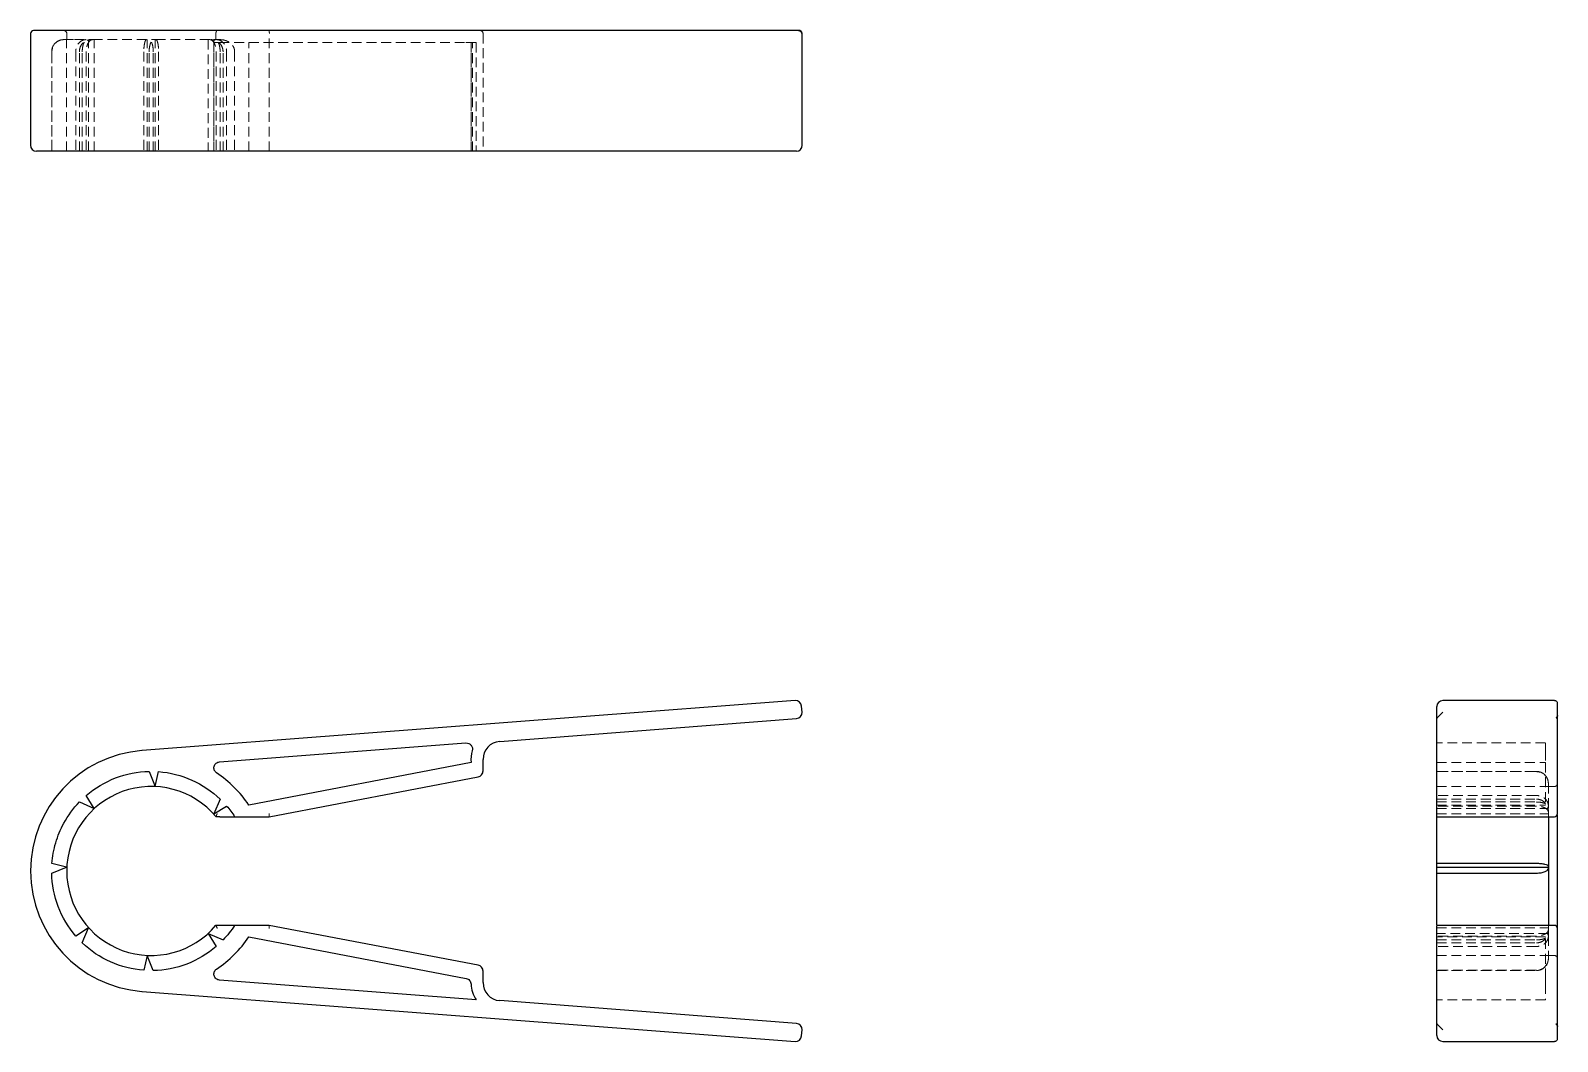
# Model space of a CAD drawing. Header units: millimetres. Extents: x 33 to 231, y 35 to 166.
import ezdxf

# ---------------------------------------------------------------- set-up
doc = ezdxf.new("R2010")
doc.units = ezdxf.units.MM
doc.linetypes.add('HIDDEN', pattern=[1.905, 1.27, -0.635])

msp = doc.modelspace()

# ---------------------------------------------------------------- linework, layer by layer
at = {"color": 7, "linetype": 'Continuous', "lineweight": 25}
for p, q in [((33, 165.42), (33, 150.96)), ((132.47, 165.81), (47.47, 165.81)), ((132.59, 165.81), (132.47, 165.81)), ((132.95, 150.9), (132.95, 165.42)), ((132.11, 150.17), (47.5, 150.17)), ((47.67, 150.17), (47.59, 150.17)), ((132.23, 150.17), (132.11, 150.17)), ((132.05, 79.06), (47.44, 72.58)), ((132.95, 77.57), (132.89, 78.34)), ((215.17, 76.73), (215.17, 78.28)), ((230.42, 79.07), (215.96, 79.07)), ((230.42, 79.04), (230.42, 79.06)), ((230.81, 77.15), (230.81, 78.7)), ((230.81, 74.17), (230.81, 77.15)), ((93.79, 73.78), (132.23, 76.73)), ((215.17, 73.78), (215.17, 76.73)), ((57.48, 71.13), (89.41, 73.57)), ((215.17, 71.44), (215.17, 73.78)), ((91.62, 69.96), (91.62, 71.44)), ((215.17, 69.96), (215.17, 71.44)), ((230.81, 69.96), (230.81, 71.44)), ((48.36, 69.89), (49.15, 67.95)), ((49.15, 67.95), (49.59, 69.86)), ((90.08, 71.03), (61.28, 65.54)), ((230.81, 64.42), (230.81, 69.57)), ((63.93, 64.03), (90.98, 69.19)), ((215.17, 64.03), (215.17, 69.19)), ((39.33, 65.93), (41.25, 65.1)), ((41.25, 65.1), (40.22, 66.77)), ((57.56, 66.3), (56.74, 64.38)), ((56.74, 64.38), (58.4, 65.41)), ((57.52, 64.03), (57.01, 64.03)), ((59.44, 64.03), (63.93, 64.03)), ((215.17, 64.03), (230.42, 64.03)), ((215.17, 63.18), (215.17, 63.99)), ((229.63, 64), (229.63, 50.03)), ((35.74, 56.73), (37.68, 57.51)), ((37.68, 57.51), (35.77, 57.96)), ((228.07, 57.96), (215.17, 57.96)), ((215.17, 57.51), (215.17, 57.96)), ((215.17, 57.51), (229.63, 57.51)), ((215.17, 56.73), (215.17, 57.51)), ((215.17, 56.73), (228.07, 56.73)), ((40.53, 49.62), (38.86, 48.58)), ((39.7, 47.69), (40.53, 49.62)), ((57.52, 49.96), (57.01, 49.96)), ((63.93, 49.96), (59.44, 49.96)), ((90.98, 44.81), (63.93, 49.96)), ((230.42, 49.96), (215.17, 49.96)), ((215.17, 44.81), (215.17, 49.96)), ((230.81, 44.42), (230.81, 49.57)), ((56.01, 48.89), (57.94, 48.07)), ((56.01, 48.89), (57.05, 47.23)), ((61.28, 48.46), (89.43, 43.09)), ((48.12, 46.05), (47.67, 44.14)), ((48.9, 44.1), (48.12, 46.05)), ((91.62, 42.55), (91.62, 44.04)), ((215.17, 42.55), (215.17, 44.04)), ((230.81, 42.55), (230.81, 44.04)), ((90.75, 40.32), (57.48, 42.87)), ((215.17, 40.21), (215.17, 42.55)), ((47.44, 41.41), (132.05, 34.93)), ((132.23, 37.27), (93.79, 40.21)), ((215.17, 37.27), (215.17, 40.21)), ((230.81, 36.85), (230.81, 39.82)), ((132.89, 35.65), (132.95, 36.43)), ((215.17, 35.71), (215.17, 37.27)), ((230.81, 35.29), (230.81, 36.85)), ((215.96, 34.93), (230.42, 34.93)), ((230.42, 34.94), (230.42, 34.96))]:
    msp.add_line(p, q, dxfattribs=at)
at = {"color": 7, "linetype": 'HIDDEN', "lineweight": 18}
for p, q in [((37.68, 150.17), (37.68, 164.63)), ((37.69, 165.42), (37.69, 164.63)), ((40.53, 150.17), (40.53, 164.63)), ((40.88, 164.63), (41.01, 164.63)), ((41.25, 150.17), (41.25, 164.63)), ((48.12, 150.17), (48.12, 164.63)), ((48.99, 164.63), (49.15, 164.63)), ((49.15, 150.17), (49.15, 164.63)), ((49.15, 164.63), (49.23, 164.63)), ((56.01, 164.63), (56.01, 150.17)), ((56.74, 150.17), (56.74, 164.63)), ((56.74, 164.63), (57.06, 164.63)), ((56.76, 164.24), (56.76, 150.17)), ((57.01, 165.42), (57.01, 164.63)), ((57.48, 164.24), (89.41, 164.24)), ((61.28, 150.17), (61.28, 164.24)), ((63.93, 150.17), (63.93, 165.42)), ((90.06, 164.24), (90.06, 150.17)), ((90.08, 150.17), (90.08, 164.24)), ((90.08, 164.24), (90.75, 164.24)), ((90.25, 150.17), (90.25, 164.24)), ((90.75, 164.24), (90.75, 150.17)), ((91.62, 165.42), (91.62, 150.17)), ((132.92, 165.42), (132.94, 165.42)), ((35.74, 150.17), (35.74, 163.07)), ((35.77, 163.07), (35.77, 150.17)), ((38.86, 163.07), (38.86, 150.17)), ((39.33, 150.17), (39.33, 163.07)), ((39.7, 150.17), (39.7, 163.07)), ((40.22, 163.07), (40.22, 150.17)), ((47.67, 163.07), (47.67, 150.17)), ((48.36, 150.17), (48.36, 163.07)), ((48.9, 150.17), (48.9, 163.07)), ((49.59, 163.07), (49.59, 150.17)), ((57.05, 163.07), (57.05, 150.17)), ((57.56, 150.17), (57.56, 163.07)), ((57.94, 150.17), (57.94, 163.07)), ((58.4, 163.07), (58.4, 150.17)), ((59.44, 163.07), (59.44, 150.17)), ((229.24, 73.57), (215.17, 73.57)), ((229.24, 72.57), (229.24, 71.03)), ((57.1, 69.7), (57.1, 69.7)), ((215.17, 71.03), (229.24, 71.03)), ((215.17, 69.89), (228.07, 69.89)), ((228.07, 69.86), (215.17, 69.86)), ((229.24, 71.03), (229.24, 65.54)), ((215.17, 67.95), (229.63, 67.95)), ((230.42, 67.94), (229.63, 67.94)), ((228.07, 66.77), (215.17, 66.77)), ((215.17, 66.3), (228.07, 66.3)), ((215.17, 65.93), (228.07, 65.93)), ((215.17, 65.54), (229.24, 65.54)), ((228.07, 65.41), (215.17, 65.41)), ((63.93, 64.03), (63.9, 64.42)), ((215.17, 65.1), (229.63, 65.1)), ((215.17, 64.38), (229.63, 64.38)), ((229.63, 64.75), (229.63, 64.59)), ((63.93, 49.96), (63.9, 49.57)), ((215.17, 49.62), (229.63, 49.62)), ((61.28, 48.46), (61.28, 48.46)), ((229.63, 48.89), (215.17, 48.89)), ((228.07, 48.58), (215.17, 48.58)), ((229.24, 48.46), (215.17, 48.46)), ((215.17, 48.07), (228.07, 48.07)), ((215.17, 47.69), (228.07, 47.69)), ((229.24, 43.09), (229.24, 48.46)), ((229.63, 48.89), (229.63, 48.57)), ((228.07, 47.23), (215.17, 47.23)), ((215.17, 46.05), (229.63, 46.05)), ((229.63, 45.68), (229.5, 45.06)), ((229.6, 45.44), (229.63, 45.67)), ((229.63, 46.06), (230.42, 46.06)), ((57.1, 44.3), (57.1, 44.3)), ((228.07, 44.14), (215.17, 44.14)), ((215.17, 44.1), (228.07, 44.1)), ((229.24, 42.36), (229.24, 40.32)), ((229.24, 40.32), (215.17, 40.32))]:
    msp.add_line(p, q, dxfattribs=at)
at = {"color": 7, "linetype": 'HIDDEN', "lineweight": 18, "flags": 128}
for points in [[(36.55, 164.45), (36.51, 164.42), (36.41, 164.36)], [(91.23, 165.81), (91.23, 165.81)], [(91.23, 165.81), (91.23, 165.81)], [(91.62, 165.42), (91.62, 165.42)], [(91.62, 165.42), (91.62, 165.42)], [(91.62, 150.17), (91.62, 150.17)], [(91.62, 150.17), (91.62, 150.17)], [(132.05, 79.06), (132.05, 79.06)], [(132.89, 78.34), (132.89, 78.34)], [(132.95, 77.57), (132.95, 77.57)], [(132.23, 76.73), (132.23, 76.73)], [(93.79, 73.78), (93.79, 73.78)], [(47.44, 72.58), (47.44, 72.58)], [(90.22, 72.57), (90.22, 72.57)], [(91.62, 71.44), (91.62, 71.44)], [(48.36, 69.89), (48.36, 69.89)], [(49.59, 69.86), (49.59, 69.86)], [(90.08, 71.03), (90.08, 71.03)], [(91.62, 69.96), (91.62, 69.96)], [(90.98, 69.19), (90.98, 69.19)], [(229.45, 69.08), (229.42, 69.12), (229.36, 69.22)], [(39.33, 65.93), (39.33, 65.93)], [(40.22, 66.77), (40.22, 66.77)], [(57.56, 66.3), (57.56, 66.3)], [(58.4, 65.41), (58.4, 65.41)], [(61.28, 65.54), (61.28, 65.54)], [(57.01, 64.03), (57.01, 64.03)], [(59.44, 64.03), (59.44, 64.03)], [(63.93, 64.03), (63.93, 64.03)], [(229.63, 64.03), (229.63, 64.03)], [(230.42, 64.03), (230.42, 64.03)], [(230.81, 64.42), (230.81, 64.42)], [(35.77, 57.96), (35.77, 57.96)], [(35.74, 56.73), (35.74, 56.73)], [(57.01, 49.96), (57.01, 49.96)], [(59.44, 49.96), (59.44, 49.96)], [(63.93, 49.96), (63.93, 49.96)], [(229.63, 49.96), (229.63, 49.96)], [(230.42, 49.96), (230.42, 49.96)], [(230.81, 49.57), (230.81, 49.57)], [(38.86, 48.58), (38.86, 48.58)], [(39.7, 47.69), (39.7, 47.69)], [(57.94, 48.07), (57.94, 48.07)], [(57.05, 47.23), (57.05, 47.23)], [(47.67, 44.14), (47.67, 44.14)], [(48.9, 44.1), (48.9, 44.1)], [(90.98, 44.81), (90.98, 44.81)], [(91.62, 44.04), (91.62, 44.04)], [(90.06, 42.36), (90.06, 42.36)], [(91.62, 42.55), (91.62, 42.55)], [(47.44, 41.41), (47.44, 41.41)], [(90.75, 40.32), (90.75, 40.32)], [(93.79, 40.21), (93.79, 40.21)], [(132.23, 37.27), (132.23, 37.27)], [(132.89, 35.65), (132.89, 35.65)], [(132.95, 36.43), (132.95, 36.43)], [(132.05, 34.93), (132.05, 34.93)]]:
    msp.add_lwpolyline(points, dxfattribs=at)
at = {"color": 7, "linetype": 'Continuous', "lineweight": 25}
for centre, radius, start, end in [((33.39, 165.42), 0.391, 90, 180), ((33.78, 150.96), 0.782, 180, 270), ((132.11, 78.28), 0.782, 4.3792, 94.3792), ((132.17, 77.51), 0.782, 274.3792, 4.3792), ((215.96, 78.28), 0.782, 90, 180), ((93.96, 71.44), 2.34, 94.3792, 180), ((48.63, 57), 15.63, 94.3792, 265.6208), ((48.63, 57), 10.94, 40.0052, 319.9948), ((230.42, 64.42), 0.391, 270, 0), ((230.42, 49.57), 0.391, 0, 90), ((93.96, 42.55), 2.34, 180, 265.6208), ((132.11, 35.71), 0.782, 265.6208, 355.6208), ((132.17, 36.49), 0.782, 355.6208, 85.6208), ((215.96, 35.71), 0.782, 180, 270)]:
    msp.add_arc(centre, radius, start, end, dxfattribs=at)
at = {"color": 7, "linetype": 'HIDDEN', "lineweight": 18}
for centre, radius, start, end in [((37.3, 165.42), 0.391, 0, 90), ((91.23, 165.42), 0.391, 0, 90), ((230.42, 68.33), 0.391, 270, 0), ((228.07, 45.66), 1.56, 324.924, 0), ((230.42, 45.66), 0.391, 0, 90)]:
    msp.add_arc(centre, radius, start, end, dxfattribs=at)
msp.add_ellipse((63.9, 165.42), major_axis=(0, 0.391), ratio=0.094479, start_param=4.712389, end_param=6.283185, dxfattribs=at)
at = {"color": 7, "linetype": 'Continuous', "lineweight": 25}
for centre, major_axis, ratio, start_param, end_param in [((132.17, 150.96), (0.573, -0.573), 0.926348, 5.536003, 7.106799), ((215.96, 77.51), (0.781, 0.781), 0.038234, 1.532581, 3.103377), ((215.96, 36.49), (-0.781, 0.781), 0.038234, 0.038216, 1.609012)]:
    msp.add_ellipse(centre, major_axis=major_axis, ratio=ratio, start_param=start_param, end_param=end_param, dxfattribs=at)
for points, knots in [([(47.47, 165.81), (45.58, 165.81), (43.71, 165.81), (40.29, 165.81), (38.74, 165.81), (36.16, 165.81), (35.13, 165.81), (33.75, 165.81), (33.39, 165.81), (33.39, 165.81)], [0, 0, 0, 0, 0.25, 0.25, 0.5, 0.5, 0.75, 0.75, 1, 1, 1, 1]), ([(132.47, 165.81), (132.53, 165.8), (132.62, 165.79), (132.73, 165.73), (132.79, 165.68), (132.81, 165.65), (132.81, 165.64)], [0, 0, 0, 0, 0.451099, 0.760301, 0.962175, 1, 1, 1, 1]), ([(132.81, 165.64), (132.81, 165.65), (132.78, 165.68), (132.71, 165.73), (132.63, 165.78), (132.55, 165.8), (132.5, 165.8), (132.48, 165.81)], [0, 0, 0, 0, 0.082387, 0.402983, 0.702174, 0.84886, 1, 1, 1, 1]), ([(132.93, 165.42), (132.93, 165.45), (132.93, 165.53), (132.87, 165.66), (132.78, 165.75), (132.69, 165.8), (132.63, 165.8), (132.59, 165.81)], [0, 0, 0, 0, 0.164153, 0.428875, 0.692848, 0.835753, 1, 1, 1, 1]), ([(132.95, 165.42), (132.95, 165.43), (132.95, 165.47), (132.94, 165.53), (132.92, 165.58), (132.89, 165.63), (132.86, 165.68), (132.81, 165.73), (132.72, 165.79), (132.64, 165.8), (132.59, 165.81)], [0, 0, 0, 0, 0.074692, 0.151522, 0.231578, 0.315822, 0.405082, 0.500056, 0.703571, 1, 1, 1, 1]), ([(47.5, 150.17), (45.65, 150.17), (43.84, 150.17), (40.51, 150.17), (38.99, 150.17), (36.48, 150.17), (35.48, 150.17), (34.13, 150.17), (33.78, 150.17), (33.78, 150.17)], [0, 0, 0, 0, 0.25, 0.25, 0.5, 0.5, 0.75, 0.75, 1, 1, 1, 1]), ([(230.81, 78.71), (230.8, 78.74), (230.8, 78.8), (230.75, 78.9), (230.66, 78.98), (230.53, 79.04), (230.45, 79.04), (230.42, 79.04)], [0, 0, 0, 0, 0.1642523, 0.307161, 0.5711328, 0.8358409, 1, 1, 1, 1]), ([(230.81, 77.15), (230.8, 77.09), (230.79, 76.99), (230.73, 76.89), (230.68, 76.83), (230.65, 76.81), (230.64, 76.81)], [0, 0, 0, 0, 0.451724, 0.761354, 0.963507, 1, 1, 1, 1]), ([(230.64, 76.81), (230.65, 76.81), (230.68, 76.83), (230.73, 76.9), (230.78, 76.99), (230.8, 77.07), (230.8, 77.12), (230.81, 77.14)], [0, 0, 0, 0, 0.081304, 0.402277, 0.701835, 0.848698, 1, 1, 1, 1]), ([(89.41, 73.57), (89.54, 73.58), (89.67, 73.56), (89.9, 73.46), (90, 73.38), (90.16, 73.18), (90.22, 73.07), (90.26, 72.82), (90.26, 72.69), (90.22, 72.57)], [0, 0, 0, 0, 0.25, 0.25, 0.5, 0.5, 0.75, 0.75, 1, 1, 1, 1]), ([(230.81, 71.44), (230.81, 71.78), (230.81, 72.13), (230.81, 72.76), (230.81, 73.05), (230.81, 73.55), (230.81, 73.76), (230.81, 74.06), (230.81, 74.15), (230.81, 74.17)], [0, 0, 0, 0, 0.25, 0.25, 0.5, 0.5, 0.75, 0.75, 1, 1, 1, 1]), ([(40.22, 66.77), (41.34, 67.74), (42.63, 68.51), (45.4, 69.57), (46.88, 69.86), (48.36, 69.89)], [0, 0, 0, 0, 0.5, 0.5, 1, 1, 1, 1]), ([(49.59, 69.86), (51.07, 69.75), (52.53, 69.38), (55.24, 68.17), (56.49, 67.33), (57.56, 66.3)], [0, 0, 0, 0, 0.5, 0.5, 1, 1, 1, 1]), ([(57.1, 69.7), (56.97, 69.79), (56.86, 69.92), (56.75, 70.22), (56.74, 70.39), (56.82, 70.7), (56.91, 70.84), (57.16, 71.05), (57.32, 71.11), (57.48, 71.13)], [0, 0, 0, 0, 0.25, 0.25, 0.5, 0.5, 0.75, 0.75, 1, 1, 1, 1]), ([(90.98, 69.19), (91.16, 69.22), (91.33, 69.32), (91.55, 69.6), (91.62, 69.78), (91.62, 69.96)], [0, 0, 0, 0, 0.5, 0.5, 1, 1, 1, 1]), ([(215.17, 69.19), (215.17, 69.22), (215.17, 69.32), (215.17, 69.6), (215.17, 69.78), (215.17, 69.96)], [0, 0, 0, 0, 0.5, 0.5, 1, 1, 1, 1]), ([(230.81, 69.57), (230.81, 69.59), (230.81, 69.64), (230.81, 69.78), (230.81, 69.87), (230.81, 69.96)], [0, 0, 0, 0, 0.5, 0.5, 1, 1, 1, 1]), ([(57.52, 64.03), (57.75, 64.03), (57.97, 64.03), (58.3, 64.03), (58.41, 64.03), (58.62, 64.03), (58.72, 64.03), (58.9, 64.03), (58.99, 64.03), (59.14, 64.03), (59.21, 64.03), (59.32, 64.03), (59.37, 64.03), (59.43, 64.03), (59.44, 64.03), (59.44, 64.03)], [0, 0, 0, 0, 0.25, 0.25, 0.375, 0.375, 0.5, 0.5, 0.625, 0.625, 0.75, 0.75, 0.875, 0.875, 1, 1, 1, 1]), ([(230.81, 62.43), (230.81, 62.94), (230.81, 63.62), (230.81, 64.19), (230.81, 64.33)], [0, 0, 0, 0, 0.747229, 1, 1, 1, 1]), ([(35.77, 57.96), (35.84, 58.87), (36, 59.77), (36.52, 61.53), (36.88, 62.38), (37.31, 63.18)], [0, 0, 0, 0, 0.5, 0.5, 1, 1, 1, 1]), ([(215.17, 57.96), (215.17, 58.87), (215.17, 59.77), (215.17, 61.53), (215.17, 62.38), (215.17, 63.18)], [0, 0, 0, 0, 0.5, 0.5, 1, 1, 1, 1]), ([(230.81, 49.62), (230.81, 49.73), (230.81, 50.24), (230.81, 51.31), (230.81, 52.8), (230.81, 54.39), (230.81, 56.03), (230.81, 57.69), (230.81, 59.34), (230.81, 60.94), (230.81, 61.93), (230.81, 62.43)], [0, 0, 0, 0, 0.0332191, 0.1540648, 0.2749142, 0.3957613, 0.5166084, 0.6374578, 0.7583035, 0.8791529, 1, 1, 1, 1]), ([(229.63, 57.6), (229.63, 57.64), (229.59, 57.69), (229.44, 57.78), (229.32, 57.82), (229.04, 57.88), (228.86, 57.91), (228.48, 57.95), (228.28, 57.96), (228.07, 57.96)], [0, 0, 0, 0, 0.25, 0.25, 0.5, 0.5, 0.75, 0.75, 1, 1, 1, 1]), ([(38.86, 48.58), (37.89, 49.71), (37.12, 51), (36.06, 53.77), (35.77, 55.25), (35.74, 56.73)], [0, 0, 0, 0, 0.5, 0.5, 1, 1, 1, 1]), ([(215.17, 50.01), (215.17, 50.45), (215.17, 51.36), (215.17, 52.97), (215.17, 54.77), (215.17, 56.08), (215.17, 56.73)], [0, 0, 0, 0, 0.216992, 0.450272, 0.725136, 1, 1, 1, 1]), ([(228.07, 56.73), (228.28, 56.73), (228.5, 56.75), (228.88, 56.81), (229.06, 56.86), (229.34, 56.98), (229.45, 57.05), (229.6, 57.2), (229.63, 57.28), (229.63, 57.36)], [0, 0, 0, 0, 0.25, 0.25, 0.5, 0.5, 0.75, 0.75, 1, 1, 1, 1]), ([(59.44, 49.96), (59.44, 49.96), (59.43, 49.96), (59.37, 49.96), (59.32, 49.96), (59.21, 49.96), (59.14, 49.96), (58.99, 49.96), (58.9, 49.96), (58.63, 49.96), (58.42, 49.96), (57.98, 49.96), (57.75, 49.96), (57.52, 49.96)], [0, 0, 0, 0, 0.125, 0.125, 0.25, 0.25, 0.375, 0.375, 0.5, 0.5, 0.75, 0.75, 1, 1, 1, 1]), ([(47.67, 44.14), (46.19, 44.25), (44.73, 44.62), (42.02, 45.82), (40.77, 46.66), (39.7, 47.69)], [0, 0, 0, 0, 0.5, 0.5, 1, 1, 1, 1]), ([(57.05, 47.23), (55.92, 46.26), (54.63, 45.49), (51.86, 44.42), (50.38, 44.14), (48.9, 44.1)], [0, 0, 0, 0, 0.5, 0.5, 1, 1, 1, 1]), ([(57.48, 42.87), (57.32, 42.88), (57.16, 42.95), (56.91, 43.15), (56.82, 43.3), (56.74, 43.61), (56.75, 43.78), (56.86, 44.08), (56.97, 44.21), (57.1, 44.3)], [0, 0, 0, 0, 0.25, 0.25, 0.5, 0.5, 0.75, 0.75, 1, 1, 1, 1]), ([(91.62, 44.04), (91.62, 44.22), (91.55, 44.4), (91.33, 44.68), (91.16, 44.77), (90.98, 44.81)], [0, 0, 0, 0, 0.5, 0.5, 1, 1, 1, 1]), ([(215.17, 44.04), (215.17, 44.22), (215.17, 44.4), (215.17, 44.68), (215.17, 44.77), (215.17, 44.81)], [0, 0, 0, 0, 0.5, 0.5, 1, 1, 1, 1]), ([(230.81, 44.04), (230.81, 44.13), (230.81, 44.22), (230.81, 44.36), (230.81, 44.41), (230.81, 44.42)], [0, 0, 0, 0, 0.5, 0.5, 1, 1, 1, 1]), ([(89.43, 43.09), (89.6, 43.06), (89.76, 42.97), (89.98, 42.71), (90.05, 42.54), (90.06, 42.36)], [0, 0, 0, 0, 0.5, 0.5, 1, 1, 1, 1]), ([(230.81, 39.82), (230.81, 39.85), (230.81, 39.94), (230.81, 40.24), (230.81, 40.44), (230.81, 40.94), (230.81, 41.24), (230.81, 41.87), (230.81, 42.21), (230.81, 42.55)], [0, 0, 0, 0, 0.25, 0.25, 0.5, 0.5, 0.75, 0.75, 1, 1, 1, 1]), ([(230.78, 36.99), (230.76, 37.03), (230.73, 37.1), (230.68, 37.16), (230.65, 37.18), (230.64, 37.19)], [0, 0, 0, 0, 0.403932, 0.881148, 1, 1, 1, 1]), ([(230.64, 37.19), (230.65, 37.19), (230.68, 37.17), (230.72, 37.11), (230.79, 37), (230.8, 36.91), (230.81, 36.85)], [0, 0, 0, 0, 0.023539, 0.237303, 0.547783, 1, 1, 1, 1]), ([(230.42, 34.95), (230.45, 34.95), (230.53, 34.95), (230.66, 35.01), (230.75, 35.1), (230.8, 35.2), (230.8, 35.26), (230.81, 35.29)], [0, 0, 0, 0, 0.164145, 0.428864, 0.692839, 0.835749, 1, 1, 1, 1])]:
    msp.add_open_spline(points, degree=3, knots=knots, dxfattribs=at)
at = {"color": 7, "linetype": 'HIDDEN', "lineweight": 18}
for points, knots in [([(35.74, 163.07), (35.75, 163.23), (35.78, 163.55), (36, 163.97), (36.22, 164.24), (36.39, 164.33), (36.42, 164.34)], [0, 0, 0, 0, 0.309384, 0.619234, 0.929672, 1, 1, 1, 1]), ([(37.31, 164.63), (37.11, 164.63), (36.91, 164.59), (36.54, 164.44), (36.37, 164.32), (36.08, 164.04), (35.97, 163.86), (35.81, 163.48), (35.77, 163.28), (35.77, 163.07)], [0, 0, 0, 0, 0.25, 0.25, 0.5, 0.5, 0.75, 0.75, 1, 1, 1, 1]), ([(37.31, 164.63), (37.36, 164.63), (37.5, 164.63), (37.96, 164.63), (38.28, 164.63), (38.69, 164.63)], [0, 0, 0, 0, 0.5, 0.5, 1, 1, 1, 1]), ([(40.2, 164.63), (40.03, 164.63), (39.86, 164.59), (39.53, 164.44), (39.38, 164.32), (39.13, 164.04), (39.03, 163.86), (38.9, 163.48), (38.86, 163.28), (38.86, 163.07)], [0, 0, 0, 0, 0.25, 0.25, 0.5, 0.5, 0.75, 0.75, 1, 1, 1, 1]), ([(39.33, 163.07), (39.33, 163.28), (39.37, 163.5), (39.53, 163.88), (39.65, 164.06), (39.95, 164.34), (40.12, 164.45), (40.49, 164.6), (40.68, 164.63), (40.88, 164.63)], [0, 0, 0, 0, 0.25, 0.25, 0.5, 0.5, 0.75, 0.75, 1, 1, 1, 1]), ([(39.7, 163.07), (39.7, 163.28), (39.72, 163.5), (39.79, 163.88), (39.84, 164.06), (39.97, 164.34), (40.04, 164.45), (40.2, 164.6), (40.28, 164.63), (40.37, 164.63)], [0, 0, 0, 0, 0.25, 0.25, 0.5, 0.5, 0.75, 0.75, 1, 1, 1, 1]), ([(41.05, 164.63), (40.94, 164.63), (40.84, 164.59), (40.63, 164.44), (40.54, 164.32), (40.39, 164.04), (40.32, 163.86), (40.24, 163.48), (40.22, 163.28), (40.22, 163.07)], [0, 0, 0, 0, 0.25, 0.25, 0.5, 0.5, 0.75, 0.75, 1, 1, 1, 1]), ([(41.05, 164.63), (42.13, 164.63), (43.39, 164.63), (46.1, 164.63), (47.55, 164.63), (48.99, 164.63)], [20.090957, 20.090957, 20.090957, 20.090957, 25.632767, 25.632767, 31.174578, 31.174578, 31.174578, 31.174578]), ([(48.03, 164.63), (47.98, 164.63), (47.94, 164.59), (47.85, 164.44), (47.81, 164.32), (47.75, 164.04), (47.72, 163.86), (47.68, 163.48), (47.67, 163.28), (47.67, 163.07)], [0, 0, 0, 0, 0.25, 0.25, 0.5, 0.5, 0.75, 0.75, 1, 1, 1, 1]), ([(48.9, 163.07), (48.9, 163.28), (48.88, 163.5), (48.82, 163.88), (48.77, 164.06), (48.65, 164.34), (48.58, 164.45), (48.43, 164.6), (48.35, 164.63), (48.27, 164.63)], [0, 0, 0, 0, 0.25, 0.25, 0.5, 0.5, 0.75, 0.75, 1, 1, 1, 1]), ([(48.36, 163.07), (48.36, 163.28), (48.38, 163.5), (48.45, 163.88), (48.5, 164.06), (48.62, 164.34), (48.69, 164.45), (48.84, 164.6), (48.91, 164.63), (48.99, 164.63)], [0, 0, 0, 0, 0.25, 0.25, 0.5, 0.5, 0.75, 0.75, 1, 1, 1, 1]), ([(49.23, 164.63), (49.28, 164.63), (49.33, 164.59), (49.41, 164.44), (49.45, 164.32), (49.52, 164.04), (49.55, 163.86), (49.58, 163.48), (49.59, 163.28), (49.59, 163.07)], [0, 0, 0, 0, 0.25, 0.25, 0.5, 0.5, 0.75, 0.75, 1, 1, 1, 1]), ([(49.23, 164.63), (50.67, 164.63), (52.1, 164.63), (54.72, 164.63), (55.91, 164.63), (56.9, 164.63)], [31.47923, 31.47923, 31.47923, 31.47923, 37.021041, 37.021041, 42.562851, 42.562851, 42.562851, 42.562851]), ([(56.21, 164.63), (56.32, 164.63), (56.43, 164.59), (56.63, 164.44), (56.72, 164.32), (56.88, 164.04), (56.94, 163.86), (57.03, 163.48), (57.05, 163.28), (57.05, 163.07)], [0, 0, 0, 0, 0.25, 0.25, 0.5, 0.5, 0.75, 0.75, 1, 1, 1, 1]), ([(57.94, 163.07), (57.94, 163.28), (57.89, 163.5), (57.73, 163.88), (57.61, 164.06), (57.32, 164.34), (57.15, 164.45), (56.78, 164.6), (56.58, 164.63), (56.39, 164.63)], [0, 0, 0, 0, 0.25, 0.25, 0.5, 0.5, 0.75, 0.75, 1, 1, 1, 1]), ([(57.48, 164.24), (57.4, 164.24), (57.24, 164.24), (57.03, 164.24), (56.87, 164.24), (56.77, 164.24), (56.76, 164.24), (56.76, 164.24)], [0, 0, 0, 0, 0.207144, 0.414287, 0.621429, 0.828575, 1, 1, 1, 1]), ([(57.56, 163.07), (57.56, 163.28), (57.54, 163.5), (57.47, 163.88), (57.42, 164.06), (57.3, 164.34), (57.22, 164.45), (57.06, 164.6), (56.98, 164.63), (56.9, 164.63)], [0, 0, 0, 0, 0.25, 0.25, 0.5, 0.5, 0.75, 0.75, 1, 1, 1, 1]), ([(57.01, 165.42), (57.01, 165.52), (57.04, 165.63), (57.1, 165.77), (57.15, 165.81), (57.19, 165.81)], [0, 0, 0, 0, 0.5, 0.5, 1, 1, 1, 1]), ([(57.06, 164.63), (57.23, 164.63), (57.41, 164.59), (57.73, 164.44), (57.88, 164.32), (58.13, 164.04), (58.23, 163.86), (58.37, 163.48), (58.4, 163.28), (58.4, 163.07)], [0, 0, 0, 0, 0.25, 0.25, 0.5, 0.5, 0.75, 0.75, 1, 1, 1, 1]), ([(57.52, 164.63), (57.75, 164.63), (57.97, 164.6), (58.3, 164.51), (58.41, 164.46), (58.62, 164.37), (58.72, 164.31), (58.9, 164.17), (58.99, 164.09), (59.14, 163.92), (59.21, 163.83), (59.32, 163.63), (59.37, 163.52), (59.43, 163.3), (59.44, 163.19), (59.44, 163.07)], [0, 0, 0, 0, 0.25, 0.25, 0.375, 0.375, 0.5, 0.5, 0.625, 0.625, 0.75, 0.75, 0.875, 0.875, 1, 1, 1, 1]), ([(90.25, 164.24), (90.25, 164.24), (90.26, 164.24), (90.19, 164.24), (90.02, 164.24), (89.75, 164.24), (89.52, 164.24), (89.41, 164.24)], [0, 0, 0, 0, 0.042551, 0.262546, 0.482542, 0.741271, 1, 1, 1, 1]), ([(229.24, 72.57), (229.24, 72.66), (229.24, 72.85), (229.24, 73.13), (229.24, 73.37), (229.24, 73.55), (229.24, 73.56), (229.24, 73.56)], [0, 0, 0, 0, 0.194436, 0.388872, 0.583309, 0.811978, 1, 1, 1, 1]), ([(228.07, 69.89), (228.23, 69.88), (228.55, 69.85), (228.97, 69.63), (229.24, 69.41), (229.33, 69.24), (229.34, 69.21)], [0, 0, 0, 0, 0.3093842, 0.6192339, 0.9296718, 1, 1, 1, 1]), ([(229.63, 68.32), (229.63, 68.52), (229.59, 68.72), (229.44, 69.09), (229.32, 69.26), (229.04, 69.55), (228.86, 69.66), (228.48, 69.82), (228.28, 69.86), (228.07, 69.86)], [0, 0, 0, 0, 0.25, 0.25, 0.5, 0.5, 0.75, 0.75, 1, 1, 1, 1]), ([(229.63, 68.32), (229.63, 68.24), (229.63, 67.88), (229.63, 66.67), (229.63, 65.8), (229.63, 64.75)], [31.47923, 31.47923, 31.47923, 31.47923, 37.021041, 37.021041, 42.562851, 42.562851, 42.562851, 42.562851]), ([(229.63, 65.42), (229.63, 65.6), (229.59, 65.77), (229.44, 66.1), (229.32, 66.25), (229.04, 66.5), (228.86, 66.6), (228.48, 66.73), (228.28, 66.77), (228.07, 66.77)], [0, 0, 0, 0, 0.25, 0.25, 0.5, 0.5, 0.75, 0.75, 1, 1, 1, 1]), ([(228.07, 66.3), (228.28, 66.3), (228.5, 66.26), (228.88, 66.1), (229.06, 65.98), (229.34, 65.68), (229.45, 65.51), (229.6, 65.14), (229.63, 64.95), (229.63, 64.75)], [0, 0, 0, 0, 0.25, 0.25, 0.5, 0.5, 0.75, 0.75, 1, 1, 1, 1]), ([(228.07, 65.93), (228.28, 65.93), (228.5, 65.91), (228.88, 65.84), (229.06, 65.79), (229.34, 65.66), (229.45, 65.59), (229.6, 65.43), (229.63, 65.35), (229.63, 65.26)], [0, 0, 0, 0, 0.25, 0.25, 0.5, 0.5, 0.75, 0.75, 1, 1, 1, 1]), ([(229.63, 64.58), (229.63, 64.68), (229.59, 64.79), (229.44, 65), (229.32, 65.09), (229.04, 65.24), (228.86, 65.31), (228.48, 65.39), (228.28, 65.41), (228.07, 65.41)], [0, 0, 0, 0, 0.25, 0.25, 0.5, 0.5, 0.75, 0.75, 1, 1, 1, 1]), ([(57.01, 64.03), (57.01, 64.03), (57.04, 64.08), (57.1, 64.23), (57.15, 64.33), (57.19, 64.42)], [0, 0, 0, 0, 0.5, 0.5, 1, 1, 1, 1]), ([(57.01, 49.96), (57.01, 49.96), (57.04, 49.92), (57.1, 49.77), (57.15, 49.67), (57.19, 49.57)], [0, 0, 0, 0, 0.5, 0.5, 1, 1, 1, 1]), ([(229.63, 49.42), (229.63, 49.31), (229.59, 49.2), (229.44, 49), (229.32, 48.91), (229.04, 48.75), (228.86, 48.69), (228.48, 48.6), (228.28, 48.58), (228.07, 48.58)], [0, 0, 0, 0, 0.25, 0.25, 0.5, 0.5, 0.75, 0.75, 1, 1, 1, 1]), ([(228.07, 47.69), (228.28, 47.69), (228.5, 47.73), (228.88, 47.9), (229.06, 48.02), (229.34, 48.31), (229.45, 48.48), (229.6, 48.85), (229.63, 49.05), (229.63, 49.24)], [0, 0, 0, 0, 0.25, 0.25, 0.5, 0.5, 0.75, 0.75, 1, 1, 1, 1]), ([(228.07, 48.07), (228.28, 48.07), (228.5, 48.09), (228.88, 48.16), (229.06, 48.21), (229.34, 48.33), (229.45, 48.41), (229.6, 48.57), (229.63, 48.65), (229.63, 48.73)], [0, 0, 0, 0, 0.25, 0.25, 0.5, 0.5, 0.75, 0.75, 1, 1, 1, 1]), ([(229.63, 48.57), (229.63, 48.4), (229.59, 48.22), (229.44, 47.9), (229.32, 47.75), (229.04, 47.5), (228.86, 47.4), (228.48, 47.26), (228.28, 47.23), (228.07, 47.23)], [0, 0, 0, 0, 0.25, 0.25, 0.5, 0.5, 0.75, 0.75, 1, 1, 1, 1]), ([(229.63, 48.57), (229.63, 48.23), (229.63, 47.54), (229.63, 46.75), (229.63, 46.12), (229.63, 45.72), (229.63, 45.7), (229.63, 45.69)], [0, 0, 0, 0, 0.194832, 0.389668, 0.584498, 0.81405, 1, 1, 1, 1]), ([(228.07, 44.1), (228.23, 44.12), (228.55, 44.15), (228.97, 44.36), (229.33, 44.68), (229.45, 44.96), (229.52, 45.1)], [0, 0, 0, 0, 0.2467146, 0.4938005, 0.7413555, 1, 1, 1, 1]), ([(229.43, 44.96), (229.32, 44.79), (229.12, 44.48), (228.61, 44.19), (228.25, 44.16), (228.07, 44.14)], [0, 0, 0, 0, 0.354824, 0.677465, 1, 1, 1, 1]), ([(229.24, 42.36), (229.24, 42.54), (229.24, 42.71), (229.24, 42.97), (229.24, 43.06), (229.24, 43.09)], [0, 0, 0, 0, 0.5, 0.5, 1, 1, 1, 1]), ([(230.81, 36.85), (230.8, 36.88), (230.8, 36.92), (230.79, 36.97), (230.78, 36.99), (230.78, 36.99)], [0, 0, 0, 0, 0.464111, 0.914547, 1, 1, 1, 1])]:
    msp.add_open_spline(points, degree=3, knots=knots, dxfattribs=at)
for points in [[(38.69, 164.63), (39.26, 164.63), (40, 164.63), (40.88, 164.63)], [(57.06, 164.63), (57.22, 164.63), (57.37, 164.63), (57.52, 164.63)], [(229.63, 64.58), (229.63, 64.4), (229.63, 64.22), (229.63, 64.03)], [(229.63, 48.73), (229.63, 49.11), (229.63, 49.53), (229.63, 49.96)]]:
    msp.add_open_spline(points, degree=3, dxfattribs=at)
at = {"color": 7, "linetype": 'Continuous', "lineweight": 25}
for points in [[(90.22, 72.57), (90.07, 72.07), (90.02, 71.54), (90.08, 71.03)], [(61.28, 65.54), (60.18, 67.18), (58.75, 68.6), (57.1, 69.7)], [(37.31, 63.18), (37.86, 64.18), (38.54, 65.1), (39.33, 65.93)], [(58.4, 65.41), (58.78, 64.98), (59.13, 64.52), (59.44, 64.03)], [(59.44, 49.96), (59, 49.29), (58.5, 48.65), (57.94, 48.07)], [(57.1, 44.3), (58.75, 45.4), (60.18, 46.82), (61.28, 48.46)], [(90.06, 42.36), (90.1, 41.64), (90.34, 40.92), (90.75, 40.32)]]:
    msp.add_open_spline(points, degree=3, dxfattribs=at)

doc.saveas('drawing.dxf')
